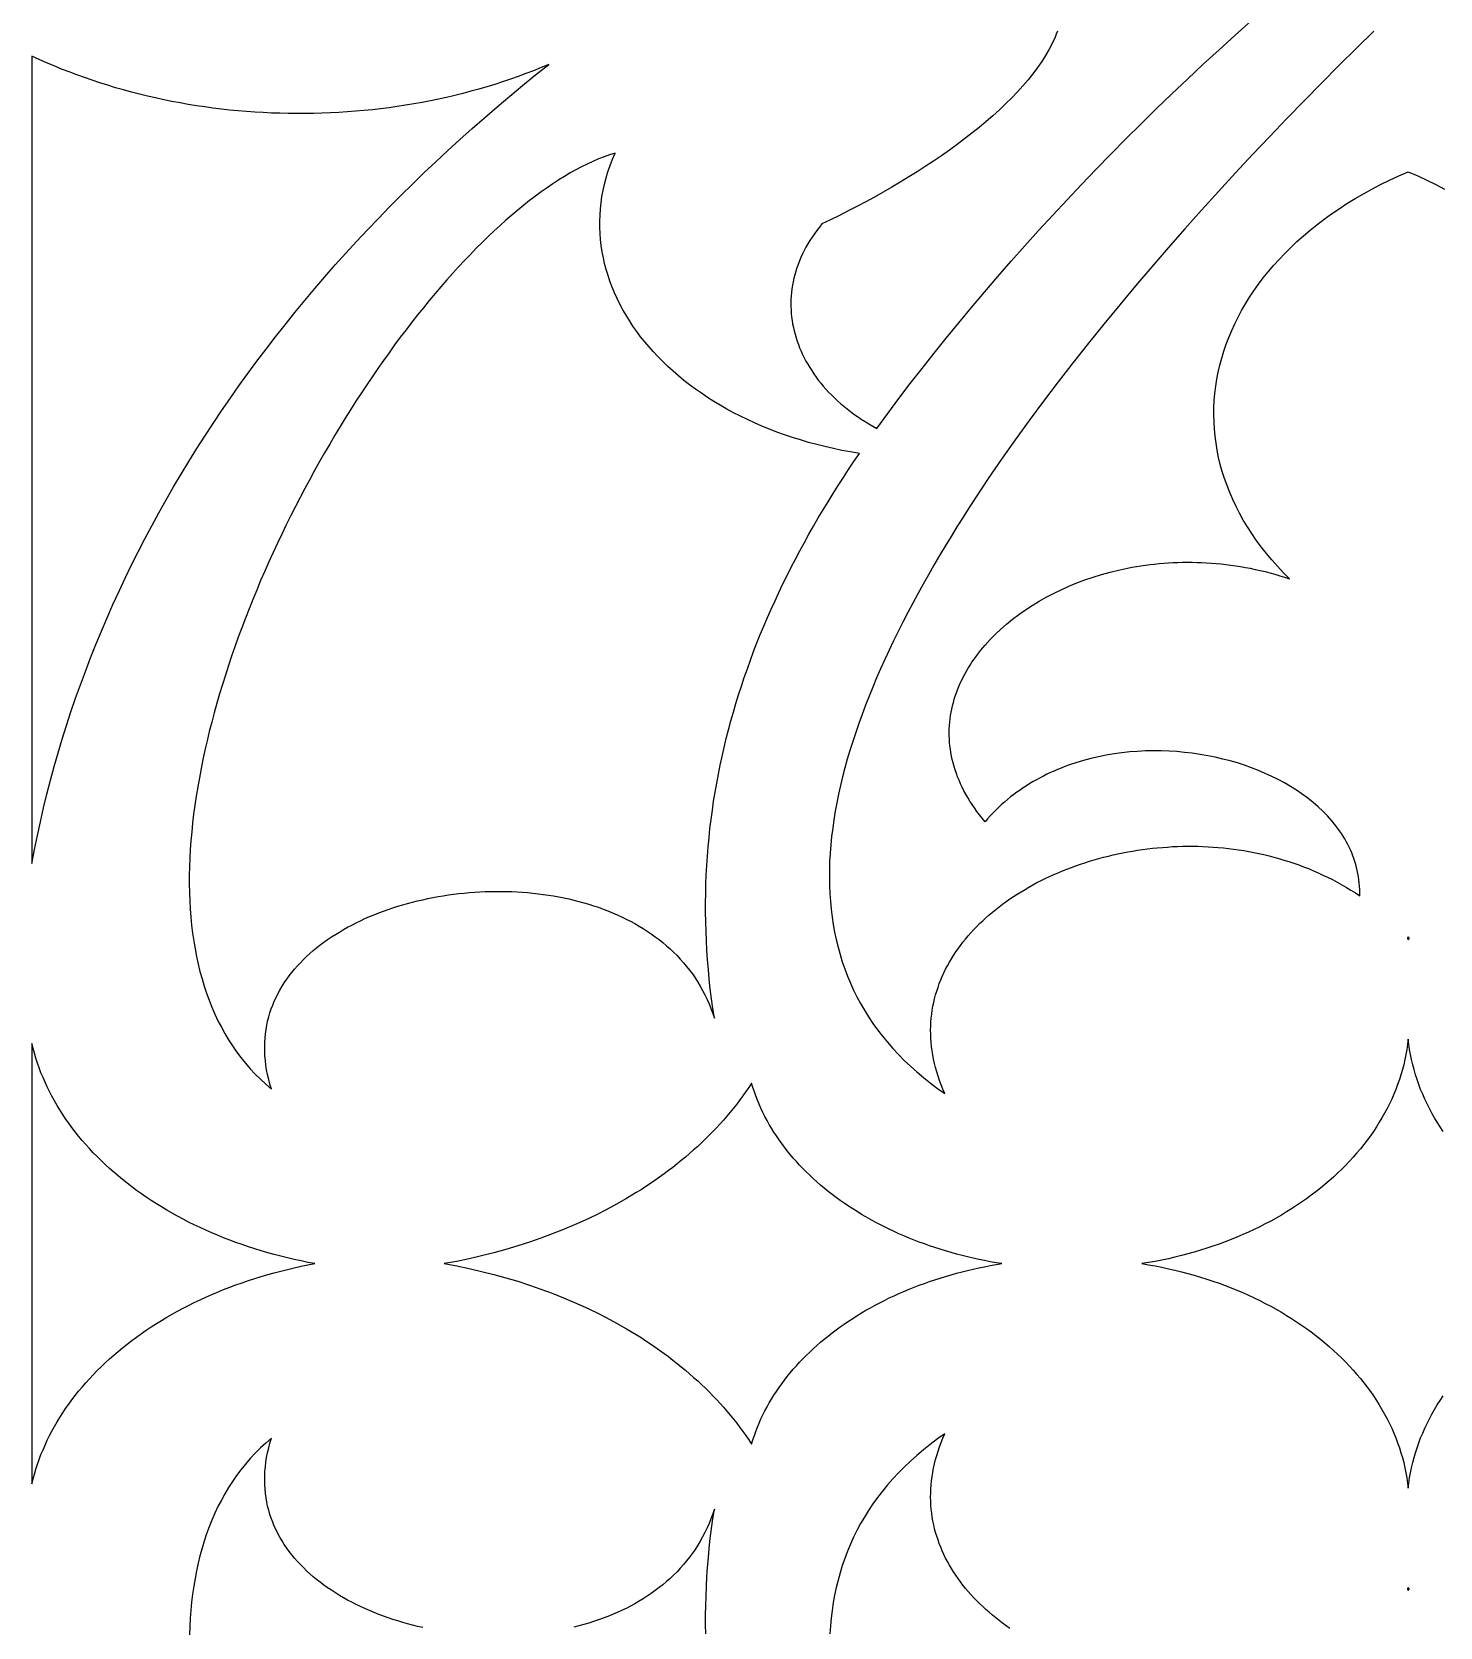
# Model space of a CAD drawing. Extents: x -4950 to -2150, y -1354 to 1346.
# Drawn here: x -2648.6 to -2495.7, y -562.7 to -389.5 of the extents above; entities that cross this region are included whole.
import ezdxf

# ---------------------------------------------------------------- set-up
doc = ezdxf.new("R2010")
doc.units = 0
doc.layers.add('LAYER_1', color=18, linetype='CONTINUOUS')

msp = doc.modelspace()

# ---------------------------------------------------------------- linework, layer by layer
at = {"layer": 'LAYER_1'}
for points in [[(-2537.23, -389.39), (-2537.35, -389.72), (-2537.49, -390.05), (-2537.63, -390.38), (-2537.79, -390.72), (-2537.96, -391.05), (-2538.13, -391.38), (-2538.52, -392.05), (-2538.94, -392.71), (-2539.4, -393.37), (-2539.89, -394.04), (-2540.42, -394.7), (-2540.98, -395.35), (-2541.58, -396.01), (-2542.2, -396.66), (-2542.86, -397.31), (-2543.54, -397.95), (-2544.24, -398.6), (-2544.98, -399.23), (-2545.73, -399.86), (-2546.51, -400.49), (-2547.31, -401.11), (-2548.13, -401.72), (-2548.97, -402.33), (-2549.82, -402.93), (-2550.69, -403.52), (-2551.58, -404.1), (-2552.47, -404.68), (-2553.38, -405.24), (-2554.3, -405.8), (-2555.23, -406.35), (-2556.16, -406.89), (-2557.1, -407.42), (-2558.05, -407.93), (-2559, -408.44), (-2559.95, -408.93), (-2560.9, -409.42), (-2561.86, -409.89), (-2562.81, -410.34), (-2563.09, -410.7), (-2563.37, -411.05), (-2563.63, -411.41), (-2563.88, -411.77), (-2564.11, -412.14), (-2564.33, -412.5), (-2564.54, -412.87), (-2564.74, -413.24), (-2564.92, -413.61), (-2565.09, -413.98), (-2565.25, -414.36), (-2565.4, -414.74), (-2565.53, -415.11), (-2565.65, -415.49), (-2565.76, -415.87), (-2565.85, -416.25), (-2565.94, -416.63), (-2566.01, -417.01), (-2566.07, -417.4), (-2566.11, -417.78), (-2566.15, -418.16), (-2566.17, -418.54), (-2566.18, -418.92), (-2566.18, -419.3), (-2566.16, -419.69), (-2566.14, -420.07), (-2566.1, -420.45), (-2566.05, -420.82), (-2565.99, -421.2), (-2565.91, -421.58), (-2565.83, -421.95), (-2565.73, -422.32), (-2565.62, -422.7), (-2565.51, -423.07), (-2565.37, -423.43), (-2565.23, -423.8), (-2565.08, -424.16), (-2564.91, -424.52), (-2564.74, -424.88), (-2564.55, -425.24), (-2564.35, -425.59), (-2564.14, -425.94), (-2563.92, -426.28), (-2563.69, -426.63), (-2563.45, -426.97), (-2563.2, -427.3), (-2562.93, -427.63), (-2562.66, -427.96), (-2562.37, -428.29), (-2562.08, -428.61), (-2561.77, -428.92), (-2561.45, -429.23), (-2561.12, -429.54), (-2560.79, -429.84), (-2560.44, -430.14), (-2560.08, -430.43), (-2559.71, -430.72), (-2559.33, -431), (-2558.94, -431.27), (-2558.54, -431.54), (-2558.13, -431.81), (-2557.71, -432.07), (-2557.28, -432.32), (-2556.84, -432.56), (-2555.66, -430.95), (-2554.45, -429.32), (-2553.21, -427.69), (-2551.93, -426.04), (-2550.63, -424.39), (-2549.3, -422.74), (-2547.95, -421.08), (-2546.56, -419.41), (-2545.15, -417.74), (-2543.72, -416.07), (-2542.26, -414.4), (-2540.78, -412.73), (-2539.27, -411.06), (-2537.74, -409.39), (-2536.19, -407.73), (-2534.62, -406.07), (-2533.03, -404.41), (-2531.42, -402.76), (-2529.79, -401.11), (-2528.15, -399.47), (-2526.49, -397.84), (-2524.81, -396.22), (-2523.11, -394.61), (-2521.4, -393.01), (-2519.68, -391.42), (-2517.94, -389.84), (-2516.19, -388.28)], [(-2502.88, -389.39), (-2504.76, -391.24), (-2506.65, -393.12), (-2508.53, -395.02), (-2510.41, -396.94), (-2512.3, -398.88), (-2514.17, -400.84), (-2516.04, -402.82), (-2517.9, -404.81), (-2519.74, -406.82), (-2521.58, -408.84), (-2523.39, -410.88), (-2525.2, -412.93), (-2526.98, -414.99), (-2528.74, -417.06), (-2530.47, -419.13), (-2532.19, -421.22), (-2533.87, -423.31), (-2535.53, -425.4), (-2537.15, -427.5), (-2538.74, -429.6), (-2540.3, -431.71), (-2541.82, -433.81), (-2543.3, -435.91), (-2544.74, -438.01), (-2545.44, -439.06), (-2546.13, -440.11), (-2546.81, -441.16), (-2547.48, -442.2), (-2548.14, -443.25), (-2548.79, -444.29), (-2549.42, -445.33), (-2550.04, -446.37), (-2550.65, -447.41), (-2551.25, -448.44), (-2551.83, -449.47), (-2552.4, -450.51), (-2552.95, -451.53), (-2553.49, -452.56), (-2554.02, -453.58), (-2554.53, -454.6), (-2555.03, -455.62), (-2555.51, -456.63), (-2555.98, -457.64), (-2556.43, -458.65), (-2556.87, -459.65), (-2557.29, -460.65), (-2557.69, -461.64), (-2558.08, -462.63), (-2558.45, -463.62), (-2558.81, -464.6), (-2559.14, -465.58), (-2559.46, -466.55), (-2559.76, -467.52), (-2560.05, -468.48), (-2560.31, -469.43), (-2560.56, -470.39), (-2560.79, -471.33), (-2561, -472.27), (-2561.19, -473.21), (-2561.36, -474.14), (-2561.51, -475.06), (-2561.64, -475.98), (-2561.76, -476.89), (-2561.85, -477.79), (-2561.92, -478.69), (-2561.97, -479.58), (-2562, -480.47), (-2562, -481.34), (-2561.99, -482.21), (-2561.95, -483.07), (-2561.89, -483.93), (-2561.81, -484.78), (-2561.71, -485.62), (-2561.58, -486.45), (-2561.43, -487.27), (-2561.26, -488.08), (-2561.06, -488.89), (-2560.84, -489.69), (-2560.6, -490.48), (-2560.33, -491.26), (-2560.03, -492.03), (-2559.72, -492.79), (-2559.37, -493.55), (-2559, -494.29), (-2558.61, -495.03), (-2558.19, -495.75), (-2557.74, -496.47), (-2557.27, -497.17), (-2556.77, -497.87), (-2556.24, -498.55), (-2555.69, -499.23), (-2555.11, -499.89), (-2554.5, -500.54), (-2553.87, -501.19), (-2553.2, -501.82), (-2552.51, -502.44), (-2551.79, -503.05), (-2551.04, -503.64), (-2550.26, -504.23), (-2549.45, -504.8), (-2549.66, -504.33), (-2549.85, -503.85), (-2550.03, -503.38), (-2550.19, -502.91), (-2550.33, -502.44), (-2550.46, -501.98), (-2550.58, -501.52), (-2550.68, -501.06), (-2550.77, -500.6), (-2550.84, -500.14), (-2550.9, -499.69), (-2550.94, -499.24), (-2550.97, -498.79), (-2550.99, -498.35), (-2551, -497.91), (-2550.99, -497.47), (-2550.97, -497.03), (-2550.93, -496.6), (-2550.88, -496.17), (-2550.82, -495.74), (-2550.75, -495.32), (-2550.66, -494.9), (-2550.57, -494.49), (-2550.46, -494.07), (-2550.34, -493.66), (-2550.2, -493.26), (-2550.06, -492.86), (-2549.9, -492.46), (-2549.74, -492.07), (-2549.56, -491.68), (-2549.37, -491.29), (-2549.17, -490.91), (-2548.96, -490.53), (-2548.74, -490.16), (-2548.51, -489.79), (-2548.27, -489.42), (-2548.02, -489.06), (-2547.76, -488.7), (-2547.49, -488.35), (-2547.21, -488.01), (-2546.92, -487.66), (-2546.62, -487.33), (-2546.32, -486.99), (-2546, -486.66), (-2545.68, -486.34), (-2545.35, -486.02), (-2545.01, -485.71), (-2544.66, -485.4), (-2544.3, -485.1), (-2543.93, -484.8), (-2543.56, -484.51), (-2543.18, -484.22), (-2542.79, -483.94), (-2542.4, -483.66), (-2542, -483.39), (-2541.59, -483.13), (-2541.17, -482.87), (-2540.75, -482.62), (-2540.32, -482.37), (-2539.89, -482.13), (-2539.45, -481.89), (-2539, -481.66), (-2538.55, -481.44), (-2538.09, -481.22), (-2537.63, -481.01), (-2537.16, -480.81), (-2536.69, -480.61), (-2536.21, -480.42), (-2535.72, -480.24), (-2535.24, -480.06), (-2534.74, -479.89), (-2534.25, -479.72), (-2533.75, -479.56), (-2533.24, -479.41), (-2532.73, -479.27), (-2532.22, -479.13), (-2531.7, -479), (-2531.18, -478.88), (-2530.66, -478.76), (-2530.13, -478.65), (-2529.6, -478.55), (-2529.07, -478.46), (-2528.54, -478.37), (-2528, -478.29), (-2527.46, -478.22), (-2526.92, -478.16), (-2526.38, -478.1), (-2525.83, -478.06), (-2525.29, -478.02), (-2524.74, -477.98), (-2524.19, -477.96), (-2523.64, -477.94), (-2523.09, -477.94), (-2522.53, -477.94), (-2521.98, -477.94), (-2521.43, -477.96), (-2520.87, -477.99), (-2520.32, -478.02), (-2519.76, -478.06), (-2519.21, -478.12), (-2518.66, -478.18), (-2518.1, -478.24), (-2517.55, -478.32), (-2517, -478.41), (-2516.45, -478.5), (-2515.9, -478.61), (-2515.35, -478.72), (-2514.8, -478.84), (-2514.25, -478.98), (-2513.71, -479.12), (-2513.17, -479.27), (-2512.63, -479.43), (-2512.09, -479.6), (-2511.55, -479.78), (-2511.02, -479.97), (-2510.49, -480.16), (-2509.96, -480.37), (-2509.43, -480.59), (-2508.91, -480.82), (-2508.39, -481.06), (-2507.88, -481.3), (-2507.37, -481.56), (-2506.86, -481.83), (-2506.35, -482.11), (-2505.85, -482.4), (-2505.36, -482.7), (-2504.87, -483.01), (-2504.38, -483.33), (-2504.38, -482.97), (-2504.39, -482.62), (-2504.41, -482.27), (-2504.44, -481.92), (-2504.48, -481.58), (-2504.53, -481.24), (-2504.59, -480.91), (-2504.66, -480.57), (-2504.74, -480.24), (-2504.82, -479.92), (-2504.92, -479.59), (-2505.03, -479.27), (-2505.15, -478.96), (-2505.27, -478.64), (-2505.41, -478.33), (-2505.55, -478.03), (-2505.7, -477.73), (-2505.86, -477.43), (-2506.03, -477.13), (-2506.21, -476.84), (-2506.39, -476.55), (-2506.58, -476.27), (-2506.78, -475.99), (-2506.99, -475.72), (-2507.43, -475.18), (-2507.9, -474.65), (-2508.39, -474.14), (-2508.92, -473.65), (-2509.46, -473.18), (-2510.04, -472.72), (-2510.64, -472.28), (-2511.26, -471.86), (-2511.9, -471.45), (-2512.56, -471.06), (-2513.24, -470.7), (-2513.94, -470.35), (-2514.66, -470.02), (-2515.4, -469.71), (-2516.15, -469.42), (-2516.91, -469.14), (-2517.69, -468.89), (-2518.48, -468.66), (-2519.28, -468.46), (-2520.09, -468.27), (-2520.91, -468.1), (-2521.74, -467.96), (-2522.58, -467.84), (-2523.42, -467.74), (-2524.26, -467.66), (-2525.11, -467.61), (-2525.97, -467.58), (-2526.82, -467.57), (-2527.67, -467.59), (-2528.53, -467.63), (-2529.38, -467.69), (-2530.23, -467.78), (-2531.08, -467.9), (-2531.92, -468.04), (-2532.76, -468.21), (-2533.59, -468.4), (-2534.41, -468.62), (-2535.23, -468.86), (-2536.03, -469.14), (-2536.43, -469.28), (-2536.82, -469.44), (-2537.21, -469.6), (-2537.6, -469.77), (-2537.99, -469.94), (-2538.37, -470.12), (-2538.75, -470.31), (-2539.12, -470.5), (-2539.49, -470.71), (-2539.86, -470.92), (-2540.22, -471.13), (-2540.58, -471.36), (-2540.94, -471.59), (-2541.29, -471.83), (-2541.63, -472.07), (-2541.97, -472.32), (-2542.31, -472.58), (-2542.64, -472.85), (-2542.97, -473.13), (-2543.29, -473.41), (-2543.6, -473.7), (-2543.91, -474), (-2544.22, -474.3), (-2544.52, -474.62), (-2544.81, -474.94), (-2545.09, -475.27), (-2545.4, -474.9), (-2545.7, -474.52), (-2545.98, -474.15), (-2546.24, -473.78), (-2546.5, -473.4), (-2546.74, -473.03), (-2546.97, -472.65), (-2547.18, -472.28), (-2547.38, -471.9), (-2547.57, -471.52), (-2547.75, -471.15), (-2547.92, -470.77), (-2548.07, -470.4), (-2548.21, -470.02), (-2548.34, -469.64), (-2548.45, -469.27), (-2548.56, -468.89), (-2548.65, -468.52), (-2548.73, -468.15), (-2548.8, -467.77), (-2548.86, -467.4), (-2548.91, -467.03), (-2548.94, -466.66), (-2548.97, -466.29), (-2548.98, -465.92), (-2548.98, -465.56), (-2548.98, -465.19), (-2548.96, -464.83), (-2548.93, -464.46), (-2548.89, -464.1), (-2548.84, -463.74), (-2548.78, -463.38), (-2548.71, -463.03), (-2548.63, -462.67), (-2548.53, -462.32), (-2548.43, -461.97), (-2548.32, -461.62), (-2548.21, -461.27), (-2548.08, -460.93), (-2547.94, -460.58), (-2547.79, -460.24), (-2547.63, -459.91), (-2547.47, -459.57), (-2547.29, -459.24), (-2547.11, -458.91), (-2546.92, -458.58), (-2546.72, -458.26), (-2546.51, -457.94), (-2546.29, -457.62), (-2546.06, -457.31), (-2545.59, -456.68), (-2545.08, -456.08), (-2544.54, -455.48), (-2543.97, -454.91), (-2543.38, -454.34), (-2542.75, -453.8), (-2542.1, -453.27), (-2541.42, -452.75), (-2540.71, -452.26), (-2539.98, -451.78), (-2539.23, -451.32), (-2538.45, -450.88), (-2537.66, -450.47), (-2536.84, -450.07), (-2536, -449.69), (-2535.14, -449.34), (-2534.26, -449.01), (-2533.36, -448.71), (-2532.45, -448.43), (-2531.52, -448.17), (-2530.58, -447.94), (-2529.62, -447.73), (-2529.14, -447.64), (-2528.65, -447.56), (-2528.16, -447.48), (-2527.67, -447.41), (-2527.17, -447.34), (-2526.67, -447.28), (-2526.17, -447.23), (-2525.67, -447.19), (-2525.16, -447.15), (-2524.65, -447.13), (-2524.14, -447.11), (-2523.63, -447.09), (-2523.11, -447.09), (-2522.59, -447.09), (-2522.07, -447.1), (-2521.55, -447.12), (-2521.03, -447.14), (-2520.51, -447.18), (-2519.98, -447.22), (-2519.46, -447.27), (-2518.93, -447.33), (-2518.4, -447.4), (-2517.87, -447.47), (-2517.34, -447.56), (-2516.81, -447.65), (-2516.28, -447.75), (-2515.75, -447.87), (-2515.22, -447.98), (-2514.68, -448.11), (-2514.15, -448.25), (-2513.62, -448.4), (-2513.09, -448.55), (-2512.55, -448.72), (-2512.02, -448.89), (-2512.7, -448.21), (-2513.34, -447.53), (-2513.96, -446.83), (-2514.54, -446.13), (-2515.1, -445.42), (-2515.63, -444.7), (-2516.13, -443.98), (-2516.6, -443.25), (-2517.04, -442.51), (-2517.45, -441.77), (-2517.83, -441.03), (-2518.19, -440.28), (-2518.52, -439.52), (-2518.81, -438.76), (-2519.08, -438), (-2519.32, -437.24), (-2519.54, -436.47), (-2519.72, -435.7), (-2519.88, -434.93), (-2520, -434.16), (-2520.1, -433.39), (-2520.18, -432.61), (-2520.22, -431.84), (-2520.24, -431.07), (-2520.23, -430.29), (-2520.19, -429.52), (-2520.12, -428.75), (-2520.03, -427.98), (-2519.91, -427.21), (-2519.76, -426.45), (-2519.58, -425.68), (-2519.38, -424.93), (-2519.15, -424.17), (-2518.9, -423.42), (-2518.61, -422.67), (-2518.3, -421.93), (-2517.97, -421.19), (-2517.61, -420.46), (-2517.22, -419.74), (-2516.8, -419.02), (-2516.36, -418.31), (-2515.89, -417.6), (-2515.4, -416.9), (-2514.88, -416.21), (-2514.33, -415.53), (-2513.76, -414.86), (-2513.16, -414.2), (-2512.54, -413.54), (-2511.89, -412.9), (-2511.21, -412.26), (-2510.51, -411.64), (-2509.79, -411.03), (-2509.04, -410.43), (-2508.26, -409.84), (-2507.46, -409.26), (-2506.63, -408.69), (-2505.78, -408.14), (-2504.9, -407.6), (-2504, -407.08), (-2503.08, -406.57), (-2502.13, -406.07), (-2501.15, -405.59), (-2500.15, -405.12), (-2499.13, -404.67), (-2498.1, -405.12), (-2497.1, -405.59), (-2496.13, -406.07), (-2495.18, -406.57)], [(-2495.35, -508.9), (-2495.67, -508.41), (-2495.98, -507.92), (-2496.28, -507.43), (-2496.56, -506.92), (-2496.83, -506.42), (-2497.09, -505.91), (-2497.33, -505.39), (-2497.56, -504.87), (-2497.78, -504.35), (-2497.98, -503.82), (-2498.16, -503.28), (-2498.34, -502.75), (-2498.49, -502.2), (-2498.64, -501.66), (-2498.77, -501.11), (-2498.88, -500.56), (-2498.98, -500), (-2499.06, -499.44), (-2499.13, -498.88), (-2499.2, -499.44), (-2499.28, -500), (-2499.38, -500.56), (-2499.49, -501.11), (-2499.62, -501.66), (-2499.76, -502.2), (-2499.92, -502.75), (-2500.09, -503.28), (-2500.28, -503.82), (-2500.48, -504.35), (-2500.7, -504.87), (-2500.92, -505.39), (-2501.17, -505.91), (-2501.42, -506.42), (-2501.69, -506.92), (-2501.98, -507.43), (-2502.27, -507.92), (-2502.58, -508.41), (-2502.91, -508.9), (-2503.24, -509.38), (-2503.59, -509.85), (-2503.95, -510.32), (-2504.32, -510.79), (-2504.7, -511.24), (-2505.1, -511.69), (-2505.51, -512.14), (-2505.92, -512.58), (-2506.35, -513.01), (-2506.8, -513.44), (-2507.25, -513.86), (-2507.71, -514.27), (-2508.19, -514.67), (-2508.67, -515.07), (-2509.17, -515.46), (-2509.67, -515.85), (-2510.19, -516.22), (-2510.71, -516.59), (-2511.25, -516.95), (-2511.79, -517.31), (-2512.35, -517.65), (-2512.91, -517.99), (-2513.48, -518.32), (-2514.06, -518.64), (-2514.65, -518.96), (-2515.25, -519.26), (-2515.86, -519.56), (-2516.48, -519.84), (-2517.1, -520.12), (-2517.73, -520.39), (-2518.37, -520.65), (-2519.02, -520.9), (-2519.68, -521.14), (-2520.34, -521.38), (-2521.01, -521.6), (-2521.69, -521.81), (-2522.37, -522.01), (-2523.06, -522.21), (-2523.76, -522.39), (-2524.47, -522.56), (-2525.18, -522.73), (-2525.89, -522.88), (-2526.62, -523.02), (-2527.34, -523.15), (-2528.08, -523.27), (-2527.34, -523.39), (-2526.62, -523.52), (-2525.89, -523.66), (-2525.18, -523.82), (-2524.47, -523.98), (-2523.76, -524.15), (-2523.06, -524.33), (-2522.37, -524.53), (-2521.69, -524.73), (-2521.01, -524.94), (-2520.34, -525.17), (-2519.68, -525.4), (-2519.02, -525.64), (-2518.37, -525.89), (-2517.73, -526.15), (-2517.1, -526.42), (-2516.48, -526.7), (-2515.86, -526.99), (-2515.25, -527.28), (-2514.65, -527.59), (-2514.06, -527.9), (-2513.48, -528.22), (-2512.91, -528.55), (-2512.35, -528.89), (-2511.79, -529.23), (-2511.25, -529.59), (-2510.71, -529.95), (-2510.19, -530.32), (-2509.67, -530.69), (-2509.17, -531.08), (-2508.67, -531.47), (-2508.19, -531.87), (-2507.71, -532.27), (-2507.25, -532.69), (-2506.8, -533.1), (-2506.35, -533.53), (-2505.92, -533.96), (-2505.51, -534.4), (-2505.1, -534.85), (-2504.7, -535.3), (-2504.32, -535.76), (-2503.95, -536.22), (-2503.59, -536.69), (-2503.24, -537.16), (-2502.91, -537.64), (-2502.58, -538.13), (-2502.27, -538.62), (-2501.98, -539.12), (-2501.69, -539.62), (-2501.42, -540.12), (-2501.17, -540.63), (-2500.92, -541.15), (-2500.7, -541.67), (-2500.48, -542.2), (-2500.28, -542.72), (-2500.09, -543.26), (-2499.92, -543.8), (-2499.76, -544.34), (-2499.62, -544.88), (-2499.49, -545.43), (-2499.38, -545.98), (-2499.28, -546.54), (-2499.2, -547.1), (-2499.13, -547.66), (-2499.06, -547.1), (-2498.98, -546.54), (-2498.88, -545.98), (-2498.77, -545.43), (-2498.64, -544.88), (-2498.49, -544.34), (-2498.34, -543.8), (-2498.16, -543.26), (-2497.98, -542.72), (-2497.78, -542.2), (-2497.56, -541.67), (-2497.33, -541.15), (-2497.09, -540.63), (-2496.83, -540.12), (-2496.56, -539.62), (-2496.28, -539.12), (-2495.98, -538.62), (-2495.67, -538.13), (-2495.35, -537.64)], [(-2606.17, -562.8), (-2606.72, -562.67), (-2607.27, -562.54), (-2607.81, -562.4), (-2608.34, -562.24), (-2608.88, -562.08), (-2609.4, -561.92), (-2609.92, -561.74), (-2610.44, -561.56), (-2610.95, -561.36), (-2611.45, -561.17), (-2611.95, -560.96), (-2612.44, -560.74), (-2612.92, -560.52), (-2613.4, -560.29), (-2613.86, -560.05), (-2614.32, -559.81), (-2614.77, -559.56), (-2615.22, -559.3), (-2615.65, -559.03), (-2616.08, -558.75), (-2616.5, -558.47), (-2616.9, -558.18), (-2617.3, -557.88), (-2617.69, -557.58), (-2618.06, -557.27), (-2618.43, -556.95), (-2618.79, -556.63), (-2619.13, -556.29), (-2619.46, -555.95), (-2619.78, -555.61), (-2620.09, -555.26), (-2620.39, -554.9), (-2620.67, -554.53), (-2620.94, -554.16), (-2621.2, -553.78), (-2621.45, -553.39), (-2621.68, -552.99), (-2621.9, -552.59), (-2622.1, -552.19), (-2622.29, -551.78), (-2622.46, -551.36), (-2622.62, -550.93), (-2622.77, -550.5), (-2622.89, -550.06), (-2623.01, -549.61), (-2623.1, -549.16), (-2623.18, -548.71), (-2623.24, -548.24), (-2623.29, -547.77), (-2623.32, -547.3), (-2623.33, -546.82), (-2623.32, -546.33), (-2623.3, -545.84), (-2623.26, -545.34), (-2623.2, -544.83), (-2623.12, -544.32), (-2623.02, -543.8), (-2622.9, -543.28), (-2622.76, -542.75), (-2622.6, -542.22), (-2623.21, -542.75), (-2623.8, -543.29), (-2624.36, -543.86), (-2624.9, -544.44), (-2625.41, -545.04), (-2625.91, -545.65), (-2626.38, -546.28), (-2626.83, -546.93), (-2627.26, -547.59), (-2627.66, -548.26), (-2628.04, -548.96), (-2628.41, -549.66), (-2628.75, -550.38), (-2629.07, -551.12), (-2629.37, -551.87), (-2629.64, -552.63), (-2629.9, -553.4), (-2630.14, -554.19), (-2630.36, -554.99), (-2630.56, -555.8), (-2630.74, -556.63), (-2630.9, -557.46), (-2631.04, -558.31), (-2631.16, -559.16), (-2631.27, -560.03), (-2631.35, -560.91), (-2631.42, -561.79), (-2631.47, -562.69), (-2631.51, -563.59)], [(-2542.4, -562.88), (-2542.79, -562.6), (-2543.18, -562.32), (-2543.56, -562.03), (-2543.93, -561.74), (-2544.3, -561.44), (-2544.66, -561.14), (-2545.01, -560.83), (-2545.35, -560.52), (-2545.68, -560.2), (-2546, -559.88), (-2546.32, -559.55), (-2546.62, -559.22), (-2546.92, -558.88), (-2547.21, -558.54), (-2547.49, -558.19), (-2547.76, -557.84), (-2548.02, -557.48), (-2548.27, -557.12), (-2548.51, -556.75), (-2548.74, -556.38), (-2548.96, -556.01), (-2549.17, -555.63), (-2549.37, -555.25), (-2549.56, -554.87), (-2549.74, -554.48), (-2549.9, -554.08), (-2550.06, -553.68), (-2550.2, -553.28), (-2550.34, -552.88), (-2550.46, -552.47), (-2550.57, -552.06), (-2550.66, -551.64), (-2550.75, -551.22), (-2550.82, -550.8), (-2550.88, -550.37), (-2550.93, -549.94), (-2550.97, -549.51), (-2550.99, -549.07), (-2551, -548.64), (-2550.99, -548.19), (-2550.97, -547.75), (-2550.94, -547.3), (-2550.9, -546.85), (-2550.84, -546.4), (-2550.77, -545.94), (-2550.68, -545.49), (-2550.58, -545.02), (-2550.46, -544.56), (-2550.33, -544.1), (-2550.19, -543.63), (-2550.03, -543.16), (-2549.85, -542.69), (-2549.66, -542.21), (-2549.45, -541.74), (-2550.26, -542.31), (-2551.04, -542.9), (-2551.79, -543.49), (-2552.51, -544.1), (-2553.2, -544.72), (-2553.87, -545.36), (-2554.5, -546), (-2555.11, -546.65), (-2555.69, -547.31), (-2556.24, -547.99), (-2556.77, -548.67), (-2557.27, -549.37), (-2557.74, -550.07), (-2558.19, -550.79), (-2558.61, -551.51), (-2559, -552.25), (-2559.37, -552.99), (-2559.72, -553.75), (-2560.03, -554.51), (-2560.33, -555.28), (-2560.6, -556.06), (-2560.84, -556.85), (-2561.06, -557.65), (-2561.26, -558.46), (-2561.43, -559.27), (-2561.58, -560.09), (-2561.71, -560.93), (-2561.81, -561.77), (-2561.89, -562.61), (-2561.95, -563.47)], [(-2575.43, -563.48), (-2575.44, -562.46), (-2575.44, -561.44), (-2575.43, -560.41), (-2575.4, -559.38), (-2575.36, -558.34), (-2575.3, -557.3), (-2575.23, -556.26), (-2575.14, -555.21), (-2575.04, -554.16), (-2574.93, -553.11), (-2574.8, -552.05), (-2574.65, -550.99), (-2574.49, -549.92), (-2574.67, -550.45), (-2574.86, -550.97), (-2575.07, -551.48), (-2575.29, -551.97), (-2575.52, -552.46), (-2575.77, -552.94), (-2576.03, -553.4), (-2576.3, -553.85), (-2576.59, -554.3), (-2576.88, -554.73), (-2577.19, -555.15), (-2577.52, -555.56), (-2577.85, -555.96), (-2578.2, -556.35), (-2578.55, -556.73), (-2578.92, -557.1), (-2579.3, -557.45), (-2579.69, -557.8), (-2580.09, -558.14), (-2580.5, -558.46), (-2580.91, -558.78), (-2581.34, -559.08), (-2581.78, -559.38), (-2582.22, -559.67), (-2582.67, -559.94), (-2583.14, -560.21), (-2583.6, -560.46), (-2584.08, -560.71), (-2584.56, -560.94), (-2585.06, -561.17), (-2585.55, -561.38), (-2586.06, -561.59), (-2586.57, -561.78), (-2587.08, -561.97), (-2587.61, -562.14), (-2588.13, -562.31), (-2588.66, -562.47), (-2589.2, -562.61), (-2589.74, -562.75)]]:
    msp.add_lwpolyline(points, dxfattribs=at)
for points in [[(-2648.62, -479.8), (-2648.33, -478.29), (-2648.02, -476.78), (-2647.69, -475.27), (-2647.35, -473.77), (-2646.98, -472.27), (-2646.6, -470.77), (-2646.19, -469.28), (-2645.76, -467.79), (-2645.32, -466.31), (-2644.86, -464.82), (-2644.37, -463.35), (-2643.87, -461.87), (-2643.35, -460.4), (-2642.8, -458.94), (-2642.24, -457.48), (-2641.66, -456.02), (-2641.06, -454.57), (-2640.45, -453.12), (-2639.81, -451.68), (-2639.15, -450.24), (-2638.48, -448.81), (-2637.79, -447.38), (-2637.07, -445.95), (-2636.34, -444.53), (-2635.59, -443.12), (-2634.83, -441.71), (-2634.04, -440.31), (-2633.23, -438.91), (-2632.41, -437.52), (-2631.57, -436.13), (-2630.71, -434.75), (-2629.83, -433.38), (-2628.94, -432.01), (-2628.02, -430.65), (-2627.09, -429.29), (-2626.14, -427.94), (-2625.17, -426.6), (-2624.18, -425.26), (-2623.18, -423.93), (-2622.16, -422.6), (-2621.12, -421.29), (-2620.06, -419.97), (-2618.99, -418.67), (-2617.9, -417.37), (-2616.79, -416.08), (-2615.66, -414.8), (-2614.52, -413.52), (-2613.36, -412.25), (-2612.18, -410.99), (-2610.98, -409.74), (-2609.77, -408.49), (-2608.54, -407.25), (-2607.29, -406.02), (-2606.03, -404.8), (-2604.75, -403.59), (-2603.45, -402.38), (-2602.14, -401.18), (-2600.81, -399.99), (-2599.46, -398.81), (-2598.1, -397.63), (-2596.72, -396.47), (-2595.32, -395.31), (-2593.91, -394.16), (-2592.48, -393.02), (-2593.3, -393.37), (-2594.13, -393.7), (-2594.96, -394.02), (-2595.8, -394.33), (-2596.64, -394.63), (-2597.49, -394.91), (-2598.35, -395.19), (-2599.21, -395.45), (-2600.07, -395.7), (-2600.94, -395.94), (-2601.81, -396.17), (-2602.69, -396.39), (-2603.57, -396.6), (-2604.46, -396.79), (-2605.34, -396.97), (-2606.24, -397.15), (-2607.13, -397.31), (-2608.03, -397.46), (-2608.93, -397.59), (-2609.83, -397.72), (-2610.74, -397.83), (-2611.64, -397.94), (-2612.55, -398.03), (-2613.46, -398.11), (-2614.37, -398.18), (-2615.28, -398.24), (-2616.2, -398.29), (-2617.11, -398.32), (-2618.02, -398.35), (-2618.94, -398.36), (-2619.85, -398.36), (-2620.77, -398.35), (-2621.68, -398.33), (-2622.59, -398.3), (-2623.5, -398.25), (-2624.41, -398.2), (-2625.32, -398.13), (-2626.23, -398.06), (-2627.14, -397.97), (-2628.04, -397.87), (-2628.95, -397.76), (-2629.85, -397.63), (-2630.74, -397.5), (-2631.64, -397.36), (-2632.53, -397.2), (-2633.42, -397.03), (-2634.3, -396.85), (-2635.18, -396.66), (-2636.06, -396.46), (-2636.94, -396.25), (-2637.81, -396.03), (-2638.67, -395.79), (-2639.53, -395.55), (-2640.38, -395.29), (-2641.23, -395.02), (-2642.08, -394.74), (-2642.92, -394.45), (-2643.75, -394.15), (-2644.58, -393.84), (-2645.4, -393.52), (-2646.21, -393.18), (-2647.02, -392.84), (-2647.82, -392.48), (-2648.62, -392.11)], [(-2622.6, -504.32), (-2622.76, -503.79), (-2622.9, -503.26), (-2623.02, -502.74), (-2623.12, -502.22), (-2623.2, -501.71), (-2623.26, -501.2), (-2623.3, -500.71), (-2623.32, -500.21), (-2623.33, -499.72), (-2623.32, -499.24), (-2623.29, -498.77), (-2623.24, -498.3), (-2623.18, -497.83), (-2623.1, -497.38), (-2623.01, -496.93), (-2622.89, -496.48), (-2622.77, -496.04), (-2622.62, -495.61), (-2622.46, -495.19), (-2622.29, -494.77), (-2622.1, -494.35), (-2621.9, -493.95), (-2621.68, -493.55), (-2621.45, -493.15), (-2621.2, -492.77), (-2620.94, -492.39), (-2620.67, -492.01), (-2620.39, -491.65), (-2620.09, -491.29), (-2619.78, -490.93), (-2619.46, -490.59), (-2619.13, -490.25), (-2618.79, -489.92), (-2618.43, -489.59), (-2618.06, -489.27), (-2617.69, -488.96), (-2617.3, -488.66), (-2616.9, -488.36), (-2616.5, -488.07), (-2616.08, -487.79), (-2615.65, -487.51), (-2615.22, -487.25), (-2614.77, -486.99), (-2614.32, -486.73), (-2613.86, -486.49), (-2613.4, -486.25), (-2612.92, -486.02), (-2612.44, -485.8), (-2611.95, -485.58), (-2611.45, -485.38), (-2610.95, -485.18), (-2610.44, -484.98), (-2609.92, -484.8), (-2609.4, -484.63), (-2608.88, -484.46), (-2608.34, -484.3), (-2607.81, -484.15), (-2607.27, -484), (-2606.72, -483.87), (-2606.17, -483.74), (-2605.62, -483.62), (-2605.06, -483.51), (-2604.5, -483.41), (-2603.94, -483.31), (-2603.38, -483.23), (-2602.81, -483.15), (-2602.24, -483.08), (-2601.67, -483.02), (-2601.1, -482.97), (-2600.52, -482.92), (-2599.95, -482.89), (-2599.37, -482.86), (-2598.8, -482.84), (-2598.22, -482.84), (-2597.64, -482.84), (-2597.07, -482.85), (-2596.49, -482.86), (-2595.92, -482.89), (-2595.34, -482.93), (-2594.77, -482.97), (-2594.2, -483.03), (-2593.64, -483.09), (-2593.07, -483.16), (-2592.51, -483.24), (-2591.95, -483.33), (-2591.39, -483.43), (-2590.84, -483.54), (-2590.29, -483.66), (-2589.74, -483.79), (-2589.2, -483.93), (-2588.66, -484.07), (-2588.13, -484.23), (-2587.61, -484.4), (-2587.08, -484.57), (-2586.57, -484.76), (-2586.06, -484.96), (-2585.55, -485.16), (-2585.06, -485.38), (-2584.56, -485.6), (-2584.08, -485.84), (-2583.6, -486.08), (-2583.14, -486.34), (-2582.67, -486.6), (-2582.22, -486.88), (-2581.78, -487.16), (-2581.34, -487.46), (-2580.91, -487.76), (-2580.5, -488.08), (-2580.09, -488.4), (-2579.69, -488.74), (-2579.3, -489.09), (-2578.92, -489.45), (-2578.55, -489.81), (-2578.2, -490.19), (-2577.85, -490.58), (-2577.52, -490.98), (-2577.19, -491.39), (-2576.88, -491.81), (-2576.59, -492.24), (-2576.3, -492.69), (-2576.03, -493.14), (-2575.77, -493.6), (-2575.52, -494.08), (-2575.29, -494.57), (-2575.07, -495.06), (-2574.86, -495.57), (-2574.67, -496.09), (-2574.49, -496.62), (-2574.65, -495.56), (-2574.8, -494.49), (-2574.93, -493.43), (-2575.04, -492.38), (-2575.14, -491.33), (-2575.23, -490.28), (-2575.3, -489.24), (-2575.36, -488.2), (-2575.4, -487.16), (-2575.43, -486.13), (-2575.44, -485.1), (-2575.44, -484.08), (-2575.43, -483.06), (-2575.41, -482.04), (-2575.37, -481.03), (-2575.31, -480.02), (-2575.25, -479.01), (-2575.17, -478.01), (-2575.07, -477.01), (-2574.97, -476.01), (-2574.85, -475.02), (-2574.71, -474.03), (-2574.57, -473.05), (-2574.41, -472.06), (-2574.24, -471.08), (-2574.06, -470.11), (-2573.86, -469.14), (-2573.65, -468.17), (-2573.43, -467.2), (-2573.2, -466.24), (-2572.96, -465.28), (-2572.7, -464.33), (-2572.43, -463.37), (-2572.15, -462.42), (-2571.86, -461.48), (-2571.55, -460.54), (-2571.24, -459.6), (-2570.91, -458.66), (-2570.58, -457.72), (-2570.23, -456.79), (-2569.87, -455.86), (-2569.5, -454.94), (-2569.11, -454.02), (-2568.72, -453.1), (-2568.32, -452.18), (-2567.9, -451.27), (-2567.48, -450.36), (-2567.04, -449.45), (-2566.6, -448.54), (-2566.14, -447.64), (-2565.68, -446.74), (-2565.2, -445.84), (-2564.71, -444.95), (-2564.22, -444.05), (-2563.71, -443.16), (-2563.2, -442.28), (-2562.67, -441.39), (-2562.14, -440.51), (-2561.59, -439.63), (-2561.04, -438.75), (-2560.48, -437.88), (-2559.91, -437.01), (-2559.33, -436.14), (-2558.74, -435.27), (-2559.69, -435.11), (-2560.63, -434.94), (-2561.56, -434.74), (-2562.48, -434.53), (-2563.38, -434.31), (-2564.27, -434.07), (-2565.15, -433.81), (-2566.02, -433.54), (-2566.87, -433.25), (-2567.7, -432.95), (-2568.52, -432.64), (-2569.33, -432.31), (-2570.12, -431.96), (-2570.9, -431.6), (-2571.66, -431.23), (-2572.41, -430.85), (-2573.14, -430.45), (-2573.86, -430.04), (-2574.55, -429.62), (-2575.24, -429.18), (-2575.9, -428.74), (-2576.55, -428.28), (-2577.18, -427.81), (-2577.8, -427.34), (-2578.39, -426.85), (-2578.97, -426.35), (-2579.53, -425.84), (-2580.07, -425.32), (-2580.6, -424.79), (-2581.1, -424.25), (-2581.59, -423.71), (-2582.05, -423.15), (-2582.5, -422.59), (-2582.93, -422.02), (-2583.33, -421.44), (-2583.72, -420.85), (-2584.08, -420.26), (-2584.43, -419.66), (-2584.75, -419.06), (-2585.05, -418.44), (-2585.33, -417.83), (-2585.59, -417.2), (-2585.83, -416.57), (-2586.04, -415.94), (-2586.24, -415.3), (-2586.41, -414.66), (-2586.55, -414.01), (-2586.67, -413.36), (-2586.77, -412.7), (-2586.85, -412.05), (-2586.9, -411.38), (-2586.93, -410.72), (-2586.93, -410.05), (-2586.91, -409.39), (-2586.86, -408.72), (-2586.79, -408.04), (-2586.7, -407.37), (-2586.57, -406.7), (-2586.42, -406.02), (-2586.25, -405.35), (-2586.05, -404.67), (-2585.82, -404), (-2585.57, -403.32), (-2585.28, -402.65), (-2585.88, -402.84), (-2586.47, -403.05), (-2587.08, -403.29), (-2587.68, -403.55), (-2588.29, -403.84), (-2588.91, -404.14), (-2589.52, -404.47), (-2590.14, -404.81), (-2590.77, -405.18), (-2591.39, -405.57), (-2592.02, -405.98), (-2592.66, -406.41), (-2593.29, -406.86), (-2593.93, -407.33), (-2594.56, -407.81), (-2595.2, -408.32), (-2595.85, -408.84), (-2596.49, -409.38), (-2597.13, -409.94), (-2597.77, -410.52), (-2598.42, -411.11), (-2599.06, -411.72), (-2599.71, -412.35), (-2600.35, -412.99), (-2600.99, -413.65), (-2601.64, -414.32), (-2602.28, -415.01), (-2602.92, -415.72), (-2603.56, -416.43), (-2604.2, -417.16), (-2604.83, -417.91), (-2605.47, -418.67), (-2606.1, -419.44), (-2606.73, -420.23), (-2607.35, -421.02), (-2607.98, -421.83), (-2608.6, -422.65), (-2609.22, -423.48), (-2609.83, -424.33), (-2610.44, -425.18), (-2611.04, -426.05), (-2611.64, -426.92), (-2612.24, -427.81), (-2612.83, -428.7), (-2613.42, -429.6), (-2614, -430.52), (-2614.58, -431.44), (-2615.15, -432.36), (-2615.71, -433.3), (-2616.27, -434.25), (-2616.83, -435.2), (-2617.37, -436.15), (-2617.91, -437.12), (-2618.44, -438.09), (-2618.97, -439.07), (-2619.49, -440.05), (-2620, -441.04), (-2620.5, -442.03), (-2620.99, -443.03), (-2621.48, -444.03), (-2621.95, -445.03), (-2622.42, -446.04), (-2622.88, -447.06), (-2623.33, -448.07), (-2623.77, -449.09), (-2624.2, -450.11), (-2624.62, -451.13), (-2625.03, -452.16), (-2625.43, -453.18), (-2625.82, -454.21), (-2626.2, -455.23), (-2626.57, -456.26), (-2626.93, -457.29), (-2627.27, -458.32), (-2627.6, -459.34), (-2627.93, -460.37), (-2628.24, -461.39), (-2628.53, -462.41), (-2628.82, -463.44), (-2629.09, -464.45), (-2629.35, -465.47), (-2629.59, -466.48), (-2629.82, -467.49), (-2630.04, -468.5), (-2630.24, -469.5), (-2630.43, -470.5), (-2630.61, -471.49), (-2630.77, -472.48), (-2630.92, -473.47), (-2631.05, -474.44), (-2631.16, -475.42), (-2631.26, -476.38), (-2631.35, -477.34), (-2631.41, -478.3), (-2631.46, -479.24), (-2631.5, -480.18), (-2631.52, -481.11), (-2631.52, -482.03), (-2631.51, -482.95), (-2631.47, -483.85), (-2631.42, -484.75), (-2631.35, -485.63), (-2631.27, -486.51), (-2631.16, -487.38), (-2631.04, -488.24), (-2630.9, -489.08), (-2630.74, -489.92), (-2630.56, -490.74), (-2630.36, -491.55), (-2630.14, -492.35), (-2629.9, -493.14), (-2629.64, -493.91), (-2629.37, -494.67), (-2629.07, -495.42), (-2628.75, -496.16), (-2628.41, -496.88), (-2628.04, -497.59), (-2627.66, -498.28), (-2627.26, -498.95), (-2626.83, -499.62), (-2626.38, -500.26), (-2625.91, -500.89), (-2625.41, -501.51), (-2624.9, -502.1), (-2624.36, -502.68), (-2623.8, -503.25), (-2623.21, -503.79)], [(-2499.13, -488.08), (-2499.07, -488.01), (-2499.04, -487.94), (-2499.04, -487.9), (-2499.05, -487.87), (-2499.08, -487.83), (-2499.13, -487.79), (-2499.18, -487.83), (-2499.2, -487.87), (-2499.22, -487.9), (-2499.21, -487.94), (-2499.18, -488.01)], [(-2648.62, -547.2), (-2648.48, -546.66), (-2648.34, -546.12), (-2648.18, -545.59), (-2648.01, -545.06), (-2647.82, -544.53), (-2647.63, -544.01), (-2647.41, -543.49), (-2647.19, -542.97), (-2646.95, -542.46), (-2646.7, -541.95), (-2646.44, -541.45), (-2646.17, -540.95), (-2645.88, -540.46), (-2645.58, -539.97), (-2645.27, -539.48), (-2644.95, -539), (-2644.61, -538.52), (-2644.27, -538.05), (-2643.91, -537.58), (-2643.54, -537.12), (-2643.16, -536.67), (-2642.77, -536.21), (-2642.37, -535.77), (-2641.95, -535.33), (-2641.53, -534.89), (-2641.1, -534.46), (-2640.65, -534.04), (-2640.2, -533.62), (-2639.73, -533.21), (-2639.25, -532.8), (-2638.77, -532.4), (-2638.27, -532), (-2637.77, -531.62), (-2637.25, -531.24), (-2636.73, -530.86), (-2636.19, -530.49), (-2635.65, -530.13), (-2635.09, -529.78), (-2634.53, -529.43), (-2633.96, -529.09), (-2633.38, -528.75), (-2632.79, -528.43), (-2632.2, -528.11), (-2631.59, -527.8), (-2630.98, -527.49), (-2630.35, -527.19), (-2629.72, -526.9), (-2629.09, -526.62), (-2628.44, -526.35), (-2627.79, -526.09), (-2627.12, -525.83), (-2626.46, -525.58), (-2625.78, -525.34), (-2625.1, -525.11), (-2624.41, -524.88), (-2623.71, -524.67), (-2623, -524.46), (-2622.29, -524.26), (-2621.58, -524.08), (-2620.85, -523.9), (-2620.12, -523.73), (-2619.38, -523.56), (-2618.64, -523.41), (-2617.89, -523.27), (-2618.64, -523.13), (-2619.38, -522.98), (-2620.12, -522.82), (-2620.85, -522.65), (-2621.58, -522.47), (-2622.29, -522.28), (-2623, -522.08), (-2623.71, -521.87), (-2624.41, -521.66), (-2625.1, -521.43), (-2625.78, -521.2), (-2626.46, -520.96), (-2627.12, -520.71), (-2627.79, -520.46), (-2628.44, -520.19), (-2629.09, -519.92), (-2629.72, -519.64), (-2630.35, -519.35), (-2630.98, -519.05), (-2631.59, -518.75), (-2632.2, -518.43), (-2632.79, -518.12), (-2633.38, -517.79), (-2633.96, -517.45), (-2634.53, -517.11), (-2635.09, -516.77), (-2635.65, -516.41), (-2636.19, -516.05), (-2636.73, -515.68), (-2637.25, -515.31), (-2637.77, -514.92), (-2638.27, -514.54), (-2638.77, -514.14), (-2639.25, -513.74), (-2639.73, -513.34), (-2640.2, -512.92), (-2640.65, -512.5), (-2641.1, -512.08), (-2641.53, -511.65), (-2641.95, -511.22), (-2642.37, -510.77), (-2642.77, -510.33), (-2643.16, -509.88), (-2643.54, -509.42), (-2643.91, -508.96), (-2644.27, -508.49), (-2644.61, -508.02), (-2644.95, -507.54), (-2645.27, -507.06), (-2645.58, -506.57), (-2645.88, -506.08), (-2646.17, -505.59), (-2646.44, -505.09), (-2646.7, -504.59), (-2646.95, -504.08), (-2647.19, -503.57), (-2647.41, -503.05), (-2647.63, -502.53), (-2647.82, -502.01), (-2648.01, -501.49), (-2648.18, -500.96), (-2648.34, -500.42), (-2648.48, -499.89), (-2648.62, -499.35), (-2648.61, -523.27)], [(-2570.45, -542.86), (-2570.31, -542.4), (-2570.15, -541.94), (-2569.99, -541.49), (-2569.81, -541.03), (-2569.63, -540.59), (-2569.43, -540.14), (-2569.22, -539.7), (-2569, -539.26), (-2568.77, -538.83), (-2568.53, -538.4), (-2568.28, -537.98), (-2568.02, -537.56), (-2567.75, -537.14), (-2567.47, -536.73), (-2567.18, -536.32), (-2566.88, -535.92), (-2566.57, -535.52), (-2566.25, -535.13), (-2565.92, -534.74), (-2565.58, -534.36), (-2565.23, -533.98), (-2564.88, -533.6), (-2564.51, -533.23), (-2564.13, -532.87), (-2563.75, -532.51), (-2563.36, -532.16), (-2562.96, -531.81), (-2562.55, -531.46), (-2562.13, -531.13), (-2561.71, -530.79), (-2561.27, -530.47), (-2560.83, -530.14), (-2560.38, -529.83), (-2559.93, -529.52), (-2559.46, -529.22), (-2558.99, -528.92), (-2558.51, -528.63), (-2558.03, -528.34), (-2557.53, -528.06), (-2557.03, -527.79), (-2556.53, -527.52), (-2556.01, -527.26), (-2555.49, -527), (-2554.97, -526.75), (-2554.44, -526.51), (-2553.9, -526.28), (-2553.35, -526.05), (-2552.8, -525.83), (-2552.24, -525.61), (-2551.68, -525.41), (-2551.11, -525.21), (-2550.54, -525.01), (-2549.96, -524.83), (-2549.37, -524.65), (-2548.78, -524.48), (-2548.19, -524.31), (-2547.59, -524.15), (-2546.98, -524.01), (-2546.38, -523.86), (-2545.76, -523.73), (-2545.14, -523.6), (-2544.52, -523.48), (-2543.89, -523.37), (-2543.26, -523.27), (-2543.89, -523.17), (-2544.52, -523.06), (-2545.14, -522.94), (-2545.76, -522.81), (-2546.38, -522.68), (-2546.98, -522.54), (-2547.59, -522.39), (-2548.19, -522.23), (-2548.78, -522.07), (-2549.37, -521.89), (-2549.96, -521.71), (-2550.54, -521.53), (-2551.11, -521.33), (-2551.68, -521.13), (-2552.24, -520.93), (-2552.8, -520.71), (-2553.35, -520.49), (-2553.9, -520.26), (-2554.44, -520.03), (-2554.97, -519.79), (-2555.49, -519.54), (-2556.01, -519.28), (-2556.53, -519.02), (-2557.03, -518.76), (-2557.53, -518.48), (-2558.03, -518.2), (-2558.51, -517.92), (-2558.99, -517.62), (-2559.46, -517.33), (-2559.93, -517.02), (-2560.38, -516.71), (-2560.83, -516.4), (-2561.27, -516.08), (-2561.71, -515.75), (-2562.13, -515.42), (-2562.55, -515.08), (-2562.96, -514.73), (-2563.36, -514.39), (-2563.75, -514.03), (-2564.13, -513.67), (-2564.51, -513.31), (-2564.88, -512.94), (-2565.23, -512.56), (-2565.58, -512.18), (-2565.92, -511.8), (-2566.25, -511.41), (-2566.57, -511.02), (-2566.88, -510.62), (-2567.18, -510.22), (-2567.47, -509.81), (-2567.75, -509.4), (-2568.02, -508.98), (-2568.28, -508.56), (-2568.53, -508.14), (-2568.77, -507.71), (-2569, -507.28), (-2569.22, -506.84), (-2569.43, -506.4), (-2569.63, -505.95), (-2569.81, -505.51), (-2569.99, -505.06), (-2570.15, -504.6), (-2570.31, -504.14), (-2570.45, -503.68), (-2570.75, -504.14), (-2571.07, -504.59), (-2571.39, -505.04), (-2571.72, -505.49), (-2572.06, -505.94), (-2572.4, -506.37), (-2572.76, -506.81), (-2573.12, -507.24), (-2573.49, -507.67), (-2573.87, -508.09), (-2574.26, -508.51), (-2574.65, -508.92), (-2575.05, -509.33), (-2575.46, -509.73), (-2575.88, -510.14), (-2576.3, -510.53), (-2576.74, -510.92), (-2577.18, -511.31), (-2577.62, -511.69), (-2578.08, -512.07), (-2578.54, -512.44), (-2579, -512.81), (-2579.48, -513.17), (-2579.96, -513.53), (-2580.45, -513.88), (-2580.94, -514.23), (-2581.44, -514.57), (-2581.95, -514.9), (-2582.46, -515.24), (-2582.98, -515.56), (-2584.04, -516.2), (-2585.13, -516.82), (-2586.23, -517.41), (-2587.36, -517.99), (-2588.51, -518.54), (-2589.69, -519.07), (-2590.88, -519.57), (-2592.1, -520.05), (-2593.33, -520.51), (-2594.58, -520.94), (-2595.85, -521.35), (-2597.14, -521.74), (-2598.45, -522.09), (-2599.77, -522.43), (-2601.11, -522.74), (-2602.46, -523.02), (-2603.83, -523.27), (-2602.46, -523.52), (-2601.11, -523.81), (-2599.77, -524.11), (-2598.45, -524.45), (-2597.14, -524.81), (-2595.85, -525.19), (-2594.58, -525.6), (-2593.33, -526.03), (-2592.1, -526.49), (-2590.88, -526.97), (-2589.69, -527.48), (-2588.51, -528), (-2587.36, -528.55), (-2586.23, -529.13), (-2585.13, -529.72), (-2584.04, -530.34), (-2582.98, -530.98), (-2582.46, -531.3), (-2581.95, -531.64), (-2581.44, -531.97), (-2580.94, -532.32), (-2580.45, -532.66), (-2579.96, -533.02), (-2579.48, -533.37), (-2579, -533.74), (-2578.54, -534.1), (-2578.08, -534.47), (-2577.62, -534.85), (-2577.18, -535.23), (-2576.74, -535.62), (-2576.3, -536.01), (-2575.88, -536.41), (-2575.46, -536.81), (-2575.05, -537.21), (-2574.65, -537.62), (-2574.26, -538.03), (-2573.87, -538.45), (-2573.49, -538.87), (-2573.12, -539.3), (-2572.76, -539.73), (-2572.4, -540.17), (-2572.06, -540.61), (-2571.72, -541.05), (-2571.39, -541.5), (-2571.07, -541.95), (-2570.75, -542.4)], [(-2499.13, -558.75), (-2499.08, -558.71), (-2499.05, -558.67), (-2499.04, -558.64), (-2499.04, -558.6), (-2499.07, -558.53), (-2499.13, -558.46), (-2499.18, -558.53), (-2499.21, -558.6), (-2499.22, -558.64), (-2499.2, -558.67), (-2499.18, -558.71)]]:
    msp.add_lwpolyline(points, close=True, dxfattribs=at)

doc.saveas('drawing.dxf')
